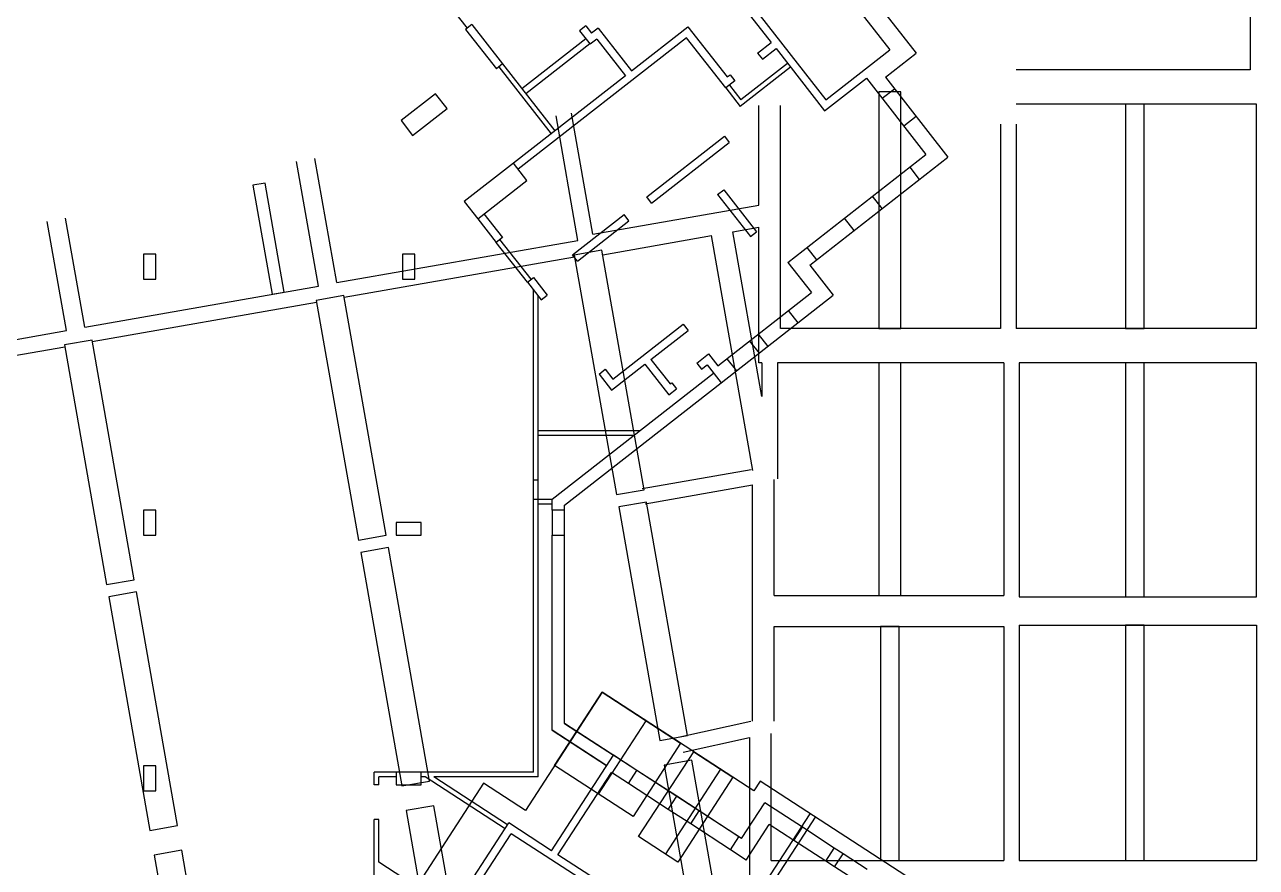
# Model space of a CAD drawing. Header units: metres. Extents: x -681087 to 1033303, y 74272 to 2630761.
# Drawn here: x 174675 to 214160, y 2348788 to 2375798 of the extents above; entities that cross this region are included whole.
import ezdxf

# ---------------------------------------------------------------- set-up
doc = ezdxf.new("R2010")
doc.units = ezdxf.units.M
for name, color, linetype in [('SKELETON_CLEAN', 7, 'Continuous'), ('SKELETON_ISOLATED', 1, 'Continuous'), ('SKELETON_ORIGINAL', 8, 'Continuous')]:
    doc.layers.add(name, color=color, linetype=linetype)

msp = doc.modelspace()

# ---------------------------------------------------------------- linework, layer by layer
at = {"layer": 'SKELETON_CLEAN'}
for p, q in [((213960, 2381507), (213960, 2374354)), ((199584, 2379580), (203253, 2374883)), ((200047, 2378013), (202411, 2374987)), ((187756, 2377096), (188861, 2375682)), ((197112, 2377141), (198608, 2375226)), ((197309, 2377294), (200362, 2373386)), ((189010, 2375798), (188813, 2375645)), ((188813, 2375645), (189798, 2374384)), ((189010, 2375798), (189995, 2374538)), ((192660, 2375756), (192463, 2375603)), ((192463, 2375603), (192802, 2375169)), ((192660, 2375756), (192845, 2375520)), ((193057, 2375686), (192845, 2375520)), ((193057, 2375686), (194129, 2374315)), ((194129, 2374315), (195937, 2375728)), ((195937, 2375728), (197193, 2374121)), ((195894, 2375377), (190500, 2371163)), ((193014, 2375335), (192802, 2375169)), ((193014, 2375335), (193932, 2374161)), ((197150, 2373770), (195894, 2375377)), ((198170, 2374884), (198608, 2375226)), ((198170, 2374884), (198324, 2374687)), ((198324, 2374687), (198762, 2375029)), ((198762, 2375029), (200319, 2373035)), ((200362, 2373386), (202411, 2374987)), ((202268, 2374114), (203253, 2374883)), ((189995, 2374538), (189798, 2374384)), ((189995, 2374538), (191670, 2372394)), ((199223, 2374438), (197612, 2373179)), ((199131, 2374556), (197638, 2373389)), ((213960, 2374354), (206460, 2374354)), ((193932, 2374161), (190346, 2371360)), ((197442, 2373997), (197150, 2373770)), ((197193, 2374121), (197288, 2374194)), ((197288, 2374194), (197442, 2373997)), ((200319, 2373035), (201659, 2374082)), ((201659, 2374082), (203567, 2371639)), ((202268, 2374114), (204269, 2371553)), ((187848, 2373583), (186745, 2372721)), ((188217, 2373110), (187848, 2373583)), ((197150, 2373770), (197612, 2373179)), ((197268, 2373862), (197638, 2373389)), ((202761, 2373650), (202061, 2373650)), ((202061, 2373650), (202061, 2366054)), ((202761, 2366054), (202761, 2373650)), ((187114, 2372248), (188217, 2373110)), ((198210, 2370017), (198210, 2373204)), ((198910, 2366054), (198910, 2373204)), ((214160, 2373254), (206460, 2373254)), ((210560, 2373254), (209960, 2373254)), ((209960, 2373254), (209960, 2366054)), ((210560, 2366054), (210560, 2373254)), ((214160, 2366054), (214160, 2373254)), ((186745, 2372721), (187114, 2372248)), ((192413, 2368883), (191709, 2372874)), ((192886, 2369078), (192201, 2372961)), ((205960, 2372604), (205960, 2366054)), ((206460, 2372604), (206460, 2366054)), ((194619, 2370276), (197110, 2372222)), ((194773, 2370079), (197263, 2372025)), ((197110, 2372222), (197263, 2372025)), ((184680, 2367530), (183978, 2371511)), ((199139, 2368179), (203567, 2371639)), ((199841, 2368093), (204269, 2371553)), ((184091, 2367416), (183387, 2371407)), ((190346, 2371360), (188770, 2370129)), ((190777, 2370808), (190346, 2371360)), ((182383, 2370722), (181989, 2370652)), ((182999, 2367225), (182383, 2370722)), ((189201, 2369577), (190777, 2370808)), ((181989, 2370652), (182605, 2367156)), ((196887, 2370354), (197084, 2370508)), ((196887, 2370354), (197940, 2369006)), ((197084, 2370508), (198137, 2369160)), ((188770, 2370129), (189201, 2369577)), ((192886, 2369078), (198210, 2370017)), ((194773, 2370079), (194619, 2370276)), ((176605, 2366105), (175990, 2369594)), ((189201, 2369577), (189792, 2368821)), ((189398, 2369731), (189989, 2368974)), ((192240, 2368417), (193894, 2369710)), ((194048, 2369513), (193894, 2369710)), ((176016, 2365992), (175399, 2369490)), ((192394, 2368220), (194048, 2369513)), ((197380, 2369160), (198210, 2369306)), ((198310, 2363884), (197380, 2369160)), ((197940, 2369006), (198137, 2369160)), ((198210, 2364954), (198210, 2369306)), ((184680, 2367530), (192413, 2368883)), ((189989, 2368974), (189792, 2368821)), ((190790, 2367544), (189792, 2368821)), ((193209, 2368424), (196691, 2369038)), ((198019, 2361504), (196691, 2369038)), ((178884, 2368438), (178484, 2368438)), ((178484, 2368438), (178484, 2367638)), ((178884, 2367638), (178884, 2368438)), ((187184, 2368438), (186784, 2368438)), ((186784, 2368438), (186784, 2367638)), ((187184, 2367638), (187184, 2368438)), ((192394, 2368220), (192240, 2368417)), ((193183, 2368572), (192296, 2368415)), ((192296, 2368415), (193651, 2360734)), ((194537, 2360890), (193183, 2368572)), ((199139, 2368179), (199896, 2367210)), ((199841, 2368093), (200598, 2367123)), ((178484, 2367638), (178884, 2367638)), ((186784, 2367638), (187184, 2367638)), ((190790, 2367544), (190987, 2367698)), ((190987, 2367698), (191430, 2367131)), ((176605, 2366105), (184091, 2367416)), ((182605, 2367156), (182999, 2367225)), ((190790, 2367544), (191233, 2366977)), ((190984, 2351838), (190984, 2367295)), ((196894, 2364864), (199896, 2367210)), ((184910, 2367113), (184024, 2366957)), ((184024, 2366957), (185378, 2359275)), ((186265, 2359432), (184910, 2367113)), ((191134, 2351688), (191134, 2367103)), ((191233, 2366977), (191430, 2367131)), ((197004, 2364316), (200598, 2367123)), ((168136, 2364613), (176016, 2365992)), ((193535, 2364436), (195789, 2366196)), ((194753, 2365070), (195943, 2365999)), ((195789, 2366196), (195943, 2365999)), ((205960, 2366054), (198910, 2366054)), ((202061, 2366054), (202761, 2366054)), ((214160, 2366054), (206460, 2366054)), ((209960, 2366054), (210560, 2366054)), ((176835, 2365689), (175948, 2365533)), ((178189, 2358008), (176835, 2365689)), ((175948, 2365533), (177303, 2357851)), ((196224, 2364950), (196598, 2365242)), ((196598, 2365242), (196894, 2364864)), ((193492, 2364085), (194556, 2364916)), ((194556, 2364916), (195326, 2363931)), ((194753, 2365070), (195369, 2364282)), ((196224, 2364950), (196378, 2364753)), ((196378, 2364753), (196555, 2364891)), ((196555, 2364891), (197004, 2364316)), ((198310, 2364954), (198210, 2364954)), ((198310, 2364954), (198310, 2363884)), ((206060, 2364954), (198810, 2364954)), ((198810, 2364954), (198810, 2361238)), ((202761, 2364954), (202061, 2364954)), ((202061, 2364954), (202061, 2357504)), ((202761, 2357504), (202761, 2364954)), ((206060, 2364954), (206060, 2357504)), ((214160, 2364954), (206560, 2364954)), ((206560, 2364954), (206560, 2357454)), ((210560, 2364954), (209960, 2364954)), ((209960, 2364954), (209960, 2357454)), ((210560, 2357454), (210560, 2364954)), ((214160, 2357454), (214160, 2364954)), ((191584, 2360589), (196758, 2364631)), ((193092, 2364597), (193289, 2364751)), ((193092, 2364597), (193492, 2364085)), ((193289, 2364751), (193535, 2364436)), ((191984, 2360393), (197004, 2364316)), ((195326, 2363931), (195574, 2364125)), ((195369, 2364282), (195420, 2364322)), ((195420, 2364322), (195574, 2364125)), ((193651, 2360734), (194537, 2360890)), ((194562, 2360438), (198006, 2361045)), ((198006, 2353474), (198006, 2361045)), ((198706, 2357504), (198706, 2361219)), ((190984, 2360589), (191134, 2360589)), ((191134, 2360589), (191584, 2360589)), ((191584, 2360238), (191584, 2360589)), ((194606, 2360496), (193720, 2360340)), ((195926, 2353012), (194606, 2360496)), ((178884, 2360238), (178484, 2360238)), ((178484, 2360238), (178484, 2359438)), ((178884, 2359438), (178884, 2360238)), ((191984, 2360238), (191584, 2360238)), ((191584, 2360238), (191584, 2359438)), ((191984, 2353400), (191984, 2360393)), ((191984, 2359438), (191984, 2360238)), ((193720, 2360340), (195040, 2352856)), ((187384, 2359838), (186584, 2359838)), ((186584, 2359838), (186584, 2359438)), ((187384, 2359438), (187384, 2359838)), ((178484, 2359438), (178884, 2359438)), ((185378, 2359275), (186265, 2359432)), ((186584, 2359438), (187384, 2359438)), ((191584, 2359438), (191984, 2359438)), ((191584, 2353182), (191584, 2359438)), ((186334, 2359038), (185448, 2358881)), ((185448, 2358881), (186767, 2351397)), ((187654, 2351553), (186334, 2359038)), ((177303, 2357851), (178189, 2358008)), ((178259, 2357614), (177372, 2357457)), ((177372, 2357457), (178692, 2349973)), ((179578, 2350129), (178259, 2357614)), ((198706, 2357504), (206060, 2357504)), ((202061, 2357504), (202761, 2357504)), ((206560, 2357454), (214160, 2357454)), ((209960, 2357454), (210560, 2357454)), ((198706, 2356504), (206060, 2356504)), ((198706, 2353474), (198706, 2356504)), ((202711, 2356504), (202111, 2356504)), ((202111, 2356504), (202111, 2349004)), ((202711, 2349004), (202711, 2356504)), ((206060, 2356504), (206060, 2349004)), ((206560, 2356554), (206560, 2349004)), ((206560, 2356554), (214160, 2356554)), ((210560, 2356554), (209960, 2356554)), ((209960, 2356554), (209960, 2349004)), ((210560, 2349004), (210560, 2356554)), ((214160, 2356554), (214160, 2349004)), ((193189, 2354400), (190727, 2350609)), ((191664, 2352053), (193189, 2354400)), ((197658, 2349715), (191984, 2353400)), ((191984, 2353400), (193548, 2352384)), ((195040, 2352856), (195926, 2353012)), ((195784, 2352480), (197910, 2352952)), ((197910, 2352952), (197910, 2344731)), ((198610, 2349004), (198610, 2353074)), ((195705, 2352766), (194180, 2350419)), ((191560, 2349323), (193548, 2352384)), ((194303, 2351894), (193548, 2352384)), ((194356, 2349772), (196124, 2352494)), ((196061, 2352223), (195175, 2352067)), ((197381, 2344739), (196061, 2352223)), ((196124, 2352494), (197382, 2351677)), ((178884, 2352038), (178484, 2352038)), ((178484, 2352038), (178484, 2351238)), ((178884, 2351238), (178884, 2352038)), ((185884, 2351438), (185884, 2351838)), ((186584, 2351838), (185884, 2351838)), ((187384, 2351838), (186584, 2351838)), ((186584, 2351838), (186584, 2351438)), ((187384, 2351438), (187384, 2351838)), ((190984, 2351838), (187384, 2351838)), ((194180, 2350419), (191664, 2352053)), ((191770, 2349186), (193486, 2351828)), ((194031, 2351474), (193486, 2351828)), ((194031, 2351474), (194303, 2351894)), ((195578, 2351066), (194303, 2351894)), ((195175, 2352067), (196495, 2344582)), ((189381, 2351483), (185835, 2346024)), ((186034, 2351438), (185884, 2351438)), ((186034, 2351438), (186034, 2351688)), ((186584, 2351688), (186034, 2351688)), ((186584, 2351438), (187384, 2351438)), ((186767, 2351397), (187654, 2351553)), ((187515, 2351688), (187384, 2351688)), ((190074, 2350026), (187515, 2351688)), ((190155, 2350152), (187790, 2351688)), ((191134, 2351688), (187790, 2351688)), ((190727, 2350609), (189381, 2351483)), ((195306, 2350646), (194031, 2351474)), ((197382, 2351677), (195614, 2348955)), ((198251, 2351547), (198053, 2351241)), ((203560, 2348100), (198251, 2351547)), ((178484, 2351238), (178884, 2351238)), ((195306, 2350646), (195578, 2351066)), ((196299, 2350597), (195578, 2351066)), ((187789, 2350765), (186903, 2350608)), ((186903, 2350608), (188222, 2343124)), ((189109, 2343280), (187789, 2350765)), ((196027, 2350178), (195306, 2350646)), ((196027, 2350178), (196299, 2350597)), ((197574, 2349769), (196299, 2350597)), ((197658, 2349715), (198399, 2350856)), ((199606, 2350071), (198399, 2350856)), ((185884, 2341371), (185884, 2350318)), ((186034, 2350318), (185884, 2350318)), ((186034, 2348953), (186034, 2350318)), ((187966, 2346780), (190193, 2350210)), ((191560, 2349323), (190193, 2350210)), ((178692, 2349973), (179578, 2350129)), ((188175, 2346644), (190267, 2349864)), ((192447, 2348448), (190267, 2349864)), ((197302, 2349350), (196027, 2350178)), ((197805, 2349023), (198546, 2350164)), ((199334, 2349652), (198546, 2350164)), ((199334, 2349652), (199606, 2350071)), ((200629, 2349407), (199606, 2350071)), ((195614, 2348955), (194356, 2349772)), ((197302, 2349350), (197574, 2349769)), ((197658, 2349715), (197574, 2349769)), ((200357, 2348987), (199334, 2349652)), ((200357, 2348987), (200629, 2349407)), ((200915, 2349222), (200629, 2349407)), ((179713, 2349341), (178827, 2349184)), ((178827, 2349184), (180147, 2341700)), ((181033, 2341856), (179713, 2349341)), ((192793, 2348522), (191770, 2349186)), ((197805, 2349023), (197302, 2349350)), ((198610, 2349004), (206060, 2349004)), ((200642, 2348802), (200915, 2349222)), ((201686, 2348721), (200915, 2349222)), ((202111, 2349004), (202711, 2349004)), ((206560, 2349004), (214160, 2349004)), ((209960, 2349004), (210560, 2349004)), ((188385, 2347426), (186034, 2348953)), ((200642, 2348802), (200357, 2348987)), ((201414, 2348301), (200642, 2348802))]:
    msp.add_line(p, q, dxfattribs=at)
at = {"layer": 'SKELETON_ISOLATED'}
for p, q in [((192666, 2375343), (190617, 2373742)), ((192789, 2375185), (190740, 2373584)), ((189877, 2374445), (191552, 2372302)), ((202564, 2373735), (202170, 2373428)), ((203253, 2372853), (202859, 2372545)), ((203047, 2371232), (203355, 2370838)), ((201849, 2370297), (202157, 2369903)), ((200947, 2369592), (201255, 2369198)), ((190908, 2367636), (189910, 2368913)), ((184919, 2367064), (192306, 2368357)), ((199749, 2368656), (200057, 2368262)), ((176843, 2365640), (184034, 2366898)), ((199155, 2366631), (199463, 2366237)), ((197910, 2365658), (198218, 2365264)), ((198194, 2365880), (198502, 2365486)), ((168374, 2364147), (175959, 2365475)), ((197185, 2365092), (197493, 2364698)), ((191134, 2362786), (194396, 2362786)), ((191134, 2362636), (194204, 2362636)), ((194475, 2360930), (197961, 2361545)), ((190984, 2361209), (191134, 2361209)), ((191134, 2360439), (191584, 2360439)), ((193076, 2351136), (194601, 2353484)), ((195621, 2352821), (194447, 2353583)), ((195676, 2352968), (197956, 2353474)), ((192447, 2352622), (192457, 2352615)), ((195221, 2349205), (196991, 2351931)), ((185337, 2328150), (199855, 2350506)), ((185337, 2327783), (200023, 2350397))]:
    msp.add_line(p, q, dxfattribs=at)
at = {"layer": 'SKELETON_ORIGINAL'}
for p, q in [((213960, 2381507), (213960, 2374354)), ((199584, 2379580), (203253, 2374883)), ((200047, 2378013), (202411, 2374987)), ((187756, 2377096), (188861, 2375682)), ((197112, 2377141), (198608, 2375226)), ((197309, 2377294), (200362, 2373386)), ((189010, 2375798), (188813, 2375645)), ((188813, 2375645), (189798, 2374384)), ((189010, 2375798), (189995, 2374538)), ((192660, 2375756), (192463, 2375603)), ((192463, 2375603), (192802, 2375169)), ((192660, 2375756), (192845, 2375520)), ((193057, 2375686), (192845, 2375520)), ((193057, 2375686), (194129, 2374315)), ((194129, 2374315), (195937, 2375728)), ((195937, 2375728), (197193, 2374121)), ((195894, 2375377), (190500, 2371163)), ((192666, 2375343), (190617, 2373742)), ((192789, 2375185), (190740, 2373584)), ((193014, 2375335), (192802, 2375169)), ((193014, 2375335), (193932, 2374161)), ((197150, 2373770), (195894, 2375377)), ((198170, 2374884), (198608, 2375226)), ((198170, 2374884), (198324, 2374687)), ((198324, 2374687), (198762, 2375029)), ((198762, 2375029), (200319, 2373035)), ((200362, 2373386), (202411, 2374987)), ((202268, 2374114), (203253, 2374883)), ((189995, 2374538), (189798, 2374384)), ((189877, 2374445), (191552, 2372302)), ((189995, 2374538), (191670, 2372394)), ((199223, 2374438), (197612, 2373179)), ((199131, 2374556), (197638, 2373389)), ((213960, 2374354), (206460, 2374354)), ((193932, 2374161), (190346, 2371360)), ((197442, 2373997), (197150, 2373770)), ((197193, 2374121), (197288, 2374194)), ((197288, 2374194), (197442, 2373997)), ((200319, 2373035), (201659, 2374082)), ((201659, 2374082), (203567, 2371639)), ((202268, 2374114), (204269, 2371553)), ((187848, 2373583), (186745, 2372721)), ((187848, 2373583), (186745, 2372721)), ((188217, 2373110), (187848, 2373583)), ((188217, 2373110), (187848, 2373583)), ((197150, 2373770), (197612, 2373179)), ((197268, 2373862), (197638, 2373389)), ((202761, 2373650), (202061, 2373650)), ((202061, 2373650), (202061, 2366054)), ((202564, 2373735), (202170, 2373428)), ((202761, 2366054), (202761, 2373650)), ((187114, 2372248), (188217, 2373110)), ((187114, 2372248), (188217, 2373110)), ((198210, 2370017), (198210, 2373204)), ((198910, 2366054), (198910, 2373204)), ((214160, 2373254), (206460, 2373254)), ((210560, 2373254), (209960, 2373254)), ((209960, 2373254), (209960, 2366054)), ((210560, 2366054), (210560, 2373254)), ((214160, 2366054), (214160, 2373254)), ((186745, 2372721), (187114, 2372248)), ((186745, 2372721), (187114, 2372248)), ((192413, 2368883), (191709, 2372874)), ((192886, 2369078), (192201, 2372961)), ((203253, 2372853), (202859, 2372545)), ((205960, 2372604), (205960, 2366054)), ((206460, 2372604), (206460, 2366054)), ((194619, 2370276), (197110, 2372222)), ((194773, 2370079), (197263, 2372025)), ((197110, 2372222), (197263, 2372025)), ((184680, 2367530), (183978, 2371511)), ((199139, 2368179), (203567, 2371639)), ((199841, 2368093), (204269, 2371553)), ((184091, 2367416), (183387, 2371407)), ((190346, 2371360), (188770, 2370129)), ((190346, 2371360), (188770, 2370129)), ((190777, 2370808), (190346, 2371360)), ((190777, 2370808), (190346, 2371360)), ((203047, 2371232), (203355, 2370838)), ((182383, 2370722), (181989, 2370652)), ((182999, 2367225), (182383, 2370722)), ((189201, 2369577), (190777, 2370808)), ((189201, 2369577), (190777, 2370808)), ((181989, 2370652), (182605, 2367156)), ((196887, 2370354), (197084, 2370508)), ((196887, 2370354), (197940, 2369006)), ((197084, 2370508), (198137, 2369160)), ((188770, 2370129), (189201, 2369577)), ((188770, 2370129), (189201, 2369577)), ((192886, 2369078), (198210, 2370017)), ((194773, 2370079), (194619, 2370276)), ((201849, 2370297), (202157, 2369903)), ((176605, 2366105), (175990, 2369594)), ((189201, 2369577), (189792, 2368821)), ((189398, 2369731), (189989, 2368974)), ((192240, 2368417), (193894, 2369710)), ((194048, 2369513), (193894, 2369710)), ((200947, 2369592), (201255, 2369198)), ((176016, 2365992), (175399, 2369490)), ((192394, 2368220), (194048, 2369513)), ((197380, 2369160), (198210, 2369306)), ((198310, 2363884), (197380, 2369160)), ((197940, 2369006), (198137, 2369160)), ((198210, 2364954), (198210, 2369306)), ((184680, 2367530), (192413, 2368883)), ((189989, 2368974), (189792, 2368821)), ((190790, 2367544), (189792, 2368821)), ((190908, 2367636), (189910, 2368913)), ((193209, 2368424), (196691, 2369038)), ((198019, 2361504), (196691, 2369038)), ((178884, 2368438), (178484, 2368438)), ((178484, 2368438), (178484, 2367638)), ((178884, 2367638), (178884, 2368438)), ((184919, 2367064), (192306, 2368357)), ((187184, 2368438), (186784, 2368438)), ((186784, 2368438), (186784, 2367638)), ((187184, 2367638), (187184, 2368438)), ((192394, 2368220), (192240, 2368417)), ((193183, 2368572), (192296, 2368415)), ((192296, 2368415), (193651, 2360734)), ((194537, 2360890), (193183, 2368572)), ((199749, 2368656), (200057, 2368262)), ((199139, 2368179), (199896, 2367210)), ((199841, 2368093), (200598, 2367123)), ((178484, 2367638), (178884, 2367638)), ((186784, 2367638), (187184, 2367638)), ((190790, 2367544), (190987, 2367698)), ((190987, 2367698), (191430, 2367131)), ((176605, 2366105), (184091, 2367416)), ((182605, 2367156), (182999, 2367225)), ((190790, 2367544), (191233, 2366977)), ((190984, 2351838), (190984, 2367295)), ((196894, 2364864), (199896, 2367210)), ((176843, 2365640), (184034, 2366898)), ((184910, 2367113), (184024, 2366957)), ((184024, 2366957), (185378, 2359275)), ((186265, 2359432), (184910, 2367113)), ((191134, 2351688), (191134, 2367103)), ((191233, 2366977), (191430, 2367131)), ((197004, 2364316), (200598, 2367123)), ((199155, 2366631), (199463, 2366237)), ((168136, 2364613), (176016, 2365992)), ((193535, 2364436), (195789, 2366196)), ((194753, 2365070), (195943, 2365999)), ((195789, 2366196), (195943, 2365999)), ((205960, 2366054), (198910, 2366054)), ((202061, 2366054), (202761, 2366054)), ((214160, 2366054), (206460, 2366054)), ((209960, 2366054), (210560, 2366054)), ((176835, 2365689), (175948, 2365533)), ((178189, 2358008), (176835, 2365689)), ((197910, 2365658), (198218, 2365264)), ((198194, 2365880), (198502, 2365486)), ((168374, 2364147), (175959, 2365475)), ((175948, 2365533), (177303, 2357851)), ((196224, 2364950), (196598, 2365242)), ((196598, 2365242), (196894, 2364864)), ((193492, 2364085), (194556, 2364916)), ((194556, 2364916), (195326, 2363931)), ((194753, 2365070), (195369, 2364282)), ((196224, 2364950), (196378, 2364753)), ((196378, 2364753), (196555, 2364891)), ((196555, 2364891), (197004, 2364316)), ((197185, 2365092), (197493, 2364698)), ((198310, 2364954), (198210, 2364954)), ((198310, 2364954), (198310, 2363884)), ((206060, 2364954), (198810, 2364954)), ((198810, 2364954), (198810, 2361238)), ((202761, 2364954), (202061, 2364954)), ((202061, 2364954), (202061, 2357504)), ((202761, 2357504), (202761, 2364954)), ((206060, 2364954), (206060, 2357504)), ((214160, 2364954), (206560, 2364954)), ((206560, 2364954), (206560, 2357454)), ((210560, 2364954), (209960, 2364954)), ((209960, 2364954), (209960, 2357454)), ((210560, 2357454), (210560, 2364954)), ((214160, 2357454), (214160, 2364954)), ((191584, 2360589), (196758, 2364631)), ((193092, 2364597), (193289, 2364751)), ((193092, 2364597), (193492, 2364085)), ((193289, 2364751), (193535, 2364436)), ((191984, 2360393), (197004, 2364316)), ((195326, 2363931), (195574, 2364125)), ((195369, 2364282), (195420, 2364322)), ((195420, 2364322), (195574, 2364125)), ((191134, 2362786), (194396, 2362786)), ((191134, 2362636), (194204, 2362636)), ((194475, 2360930), (197961, 2361545)), ((190984, 2361209), (191134, 2361209)), ((193651, 2360734), (194537, 2360890)), ((194562, 2360438), (198006, 2361045)), ((198006, 2353474), (198006, 2361045)), ((198706, 2357504), (198706, 2361219)), ((190984, 2360589), (191134, 2360589)), ((191134, 2360589), (191584, 2360589)), ((191584, 2360238), (191584, 2360589)), ((194606, 2360496), (193720, 2360340)), ((195926, 2353012), (194606, 2360496)), ((178884, 2360238), (178484, 2360238)), ((178484, 2360238), (178484, 2359438)), ((178884, 2359438), (178884, 2360238)), ((191134, 2360439), (191584, 2360439)), ((191984, 2360238), (191584, 2360238)), ((191584, 2360238), (191584, 2359438)), ((191984, 2353400), (191984, 2360393)), ((191984, 2359438), (191984, 2360238)), ((193720, 2360340), (195040, 2352856)), ((187384, 2359838), (186584, 2359838)), ((186584, 2359838), (186584, 2359438)), ((187384, 2359438), (187384, 2359838)), ((178484, 2359438), (178884, 2359438)), ((185378, 2359275), (186265, 2359432)), ((186584, 2359438), (187384, 2359438)), ((191584, 2359438), (191984, 2359438)), ((191584, 2353182), (191584, 2359438)), ((186334, 2359038), (185448, 2358881)), ((185448, 2358881), (186767, 2351397)), ((187654, 2351553), (186334, 2359038)), ((177303, 2357851), (178189, 2358008)), ((178259, 2357614), (177372, 2357457)), ((177372, 2357457), (178692, 2349973)), ((179578, 2350129), (178259, 2357614)), ((198706, 2357504), (206060, 2357504)), ((202061, 2357504), (202761, 2357504)), ((206560, 2357454), (214160, 2357454)), ((209960, 2357454), (210560, 2357454)), ((198706, 2356504), (206060, 2356504)), ((198706, 2353474), (198706, 2356504)), ((202711, 2356504), (202111, 2356504)), ((202111, 2356504), (202111, 2349004)), ((202711, 2349004), (202711, 2356504)), ((206060, 2356504), (206060, 2349004)), ((206560, 2356554), (206560, 2349004)), ((206560, 2356554), (214160, 2356554)), ((210560, 2356554), (209960, 2356554)), ((209960, 2356554), (209960, 2349004)), ((210560, 2349004), (210560, 2356554)), ((214160, 2356554), (214160, 2349004)), ((193189, 2354400), (190727, 2350609)), ((193189, 2354400), (190727, 2350609)), ((191664, 2352053), (193189, 2354400)), ((198053, 2351241), (193189, 2354400)), ((193189, 2354400), (195705, 2352766)), ((198053, 2351241), (193189, 2354400)), ((197658, 2349715), (191984, 2353400)), ((191984, 2353400), (193548, 2352384)), ((193076, 2351136), (194601, 2353484)), ((195676, 2352968), (197956, 2353474)), ((193309, 2352062), (191584, 2353182)), ((191584, 2353182), (193330, 2352048)), ((195040, 2352856), (195926, 2353012)), ((195784, 2352480), (197910, 2352952)), ((197910, 2352952), (197910, 2344731)), ((198610, 2349004), (198610, 2353074)), ((195705, 2352766), (194180, 2350419)), ((191560, 2349323), (193548, 2352384)), ((194303, 2351894), (193548, 2352384)), ((194356, 2349772), (196124, 2352494)), ((196061, 2352223), (195175, 2352067)), ((197381, 2344739), (196061, 2352223)), ((196124, 2352494), (197382, 2351677)), ((178884, 2352038), (178484, 2352038)), ((178484, 2352038), (178484, 2351238)), ((178884, 2351238), (178884, 2352038)), ((185884, 2351438), (185884, 2351838)), ((186584, 2351838), (185884, 2351838)), ((187384, 2351838), (186584, 2351838)), ((186584, 2351838), (186584, 2351438)), ((187384, 2351438), (187384, 2351838)), ((190984, 2351838), (187384, 2351838)), ((194180, 2350419), (191664, 2352053)), ((191770, 2349186), (193486, 2351828)), ((194031, 2351474), (193486, 2351828)), ((194031, 2351474), (194303, 2351894)), ((195578, 2351066), (194303, 2351894)), ((195175, 2352067), (196495, 2344582)), ((195221, 2349205), (196991, 2351931)), ((189381, 2351483), (185835, 2346024)), ((189381, 2351483), (185835, 2346024)), ((186034, 2351438), (185884, 2351438)), ((186034, 2351438), (186034, 2351688)), ((186584, 2351688), (186034, 2351688)), ((186584, 2351438), (187384, 2351438)), ((186767, 2351397), (187654, 2351553)), ((187515, 2351688), (187384, 2351688)), ((190074, 2350026), (187515, 2351688)), ((190155, 2350152), (187790, 2351688)), ((191134, 2351688), (187790, 2351688)), ((190727, 2350609), (189381, 2351483)), ((190727, 2350609), (189381, 2351483)), ((195306, 2350646), (194031, 2351474)), ((197382, 2351677), (195614, 2348955)), ((198251, 2351547), (198053, 2351241)), ((198251, 2351547), (198053, 2351241)), ((203560, 2348100), (198251, 2351547)), ((203560, 2348100), (198251, 2351547)), ((178484, 2351238), (178884, 2351238)), ((195306, 2350646), (195578, 2351066)), ((196299, 2350597), (195578, 2351066)), ((187789, 2350765), (186903, 2350608)), ((186903, 2350608), (188222, 2343124)), ((189109, 2343280), (187789, 2350765)), ((196027, 2350178), (195306, 2350646)), ((196027, 2350178), (196299, 2350597)), ((197574, 2349769), (196299, 2350597)), ((197658, 2349715), (198399, 2350856)), ((199606, 2350071), (198399, 2350856)), ((185337, 2328150), (199855, 2350506)), ((185337, 2327783), (200023, 2350397)), ((185884, 2341371), (185884, 2350318)), ((186034, 2350318), (185884, 2350318)), ((186034, 2348953), (186034, 2350318)), ((187966, 2346780), (190193, 2350210)), ((191560, 2349323), (190193, 2350210)), ((178692, 2349973), (179578, 2350129)), ((188175, 2346644), (190267, 2349864)), ((192447, 2348448), (190267, 2349864)), ((197302, 2349350), (196027, 2350178)), ((197805, 2349023), (198546, 2350164)), ((199334, 2349652), (198546, 2350164)), ((199334, 2349652), (199606, 2350071)), ((200629, 2349407), (199606, 2350071)), ((195614, 2348955), (194356, 2349772)), ((197302, 2349350), (197574, 2349769)), ((197658, 2349715), (197574, 2349769)), ((200357, 2348987), (199334, 2349652)), ((200357, 2348987), (200629, 2349407)), ((200915, 2349222), (200629, 2349407)), ((179713, 2349341), (178827, 2349184)), ((178827, 2349184), (180147, 2341700)), ((181033, 2341856), (179713, 2349341)), ((192793, 2348522), (191770, 2349186)), ((197805, 2349023), (197302, 2349350)), ((198610, 2349004), (206060, 2349004)), ((200642, 2348802), (200915, 2349222)), ((201686, 2348721), (200915, 2349222)), ((202111, 2349004), (202711, 2349004)), ((206560, 2349004), (214160, 2349004)), ((209960, 2349004), (210560, 2349004)), ((188385, 2347426), (186034, 2348953)), ((200642, 2348802), (200357, 2348987)), ((201414, 2348301), (200642, 2348802))]:
    msp.add_line(p, q, dxfattribs=at)

doc.saveas('drawing.dxf')
